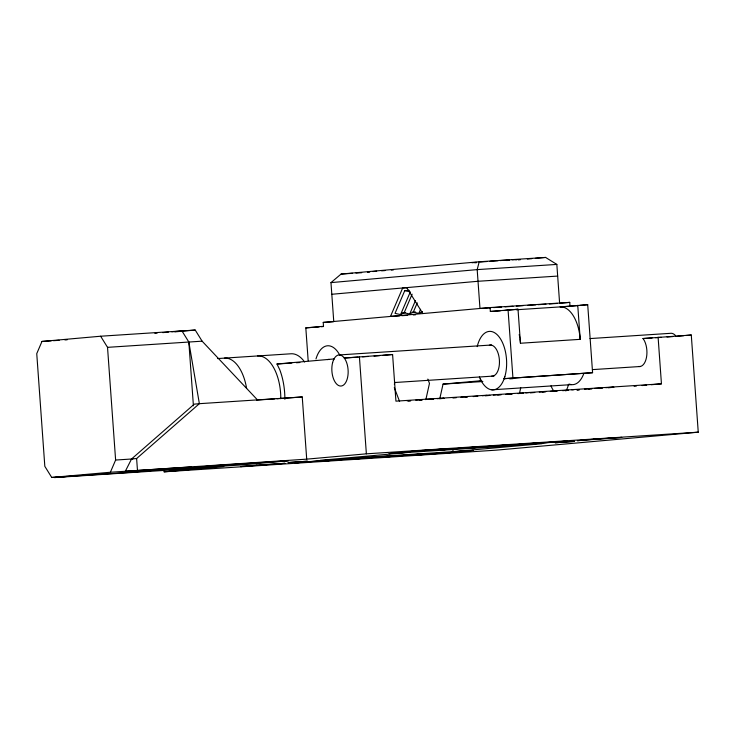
<?xml version="1.0" encoding="UTF-8"?>
<svg xmlns="http://www.w3.org/2000/svg" width="735" height="735" viewBox="0 0 735 735"><rect width="100%" height="100%" fill="white"/><g stroke="black" fill="none" stroke-linecap="round" stroke-linejoin="round"><path stroke-width="1.1" d="M394.355 384.359L394.842 382.191M425.841 399.656L429.47 383.367L427.834 379.095M439.87 398.324L443.04 384.111L481.26 380.712L480.231 378.892M519.526 393.124L520.738 387.657M559.62 303.279L556.836 264.416L545.6 257.434L479.22 261.77L477.18 269.616L479.973 308.479L490.208 307.809M519.976 338.817A34.095 17.759 86.3 0 1 520.453 343.245L580.191 339.34A34.095 17.759 86.3 0 0 560.052 306.918L587.706 304.694L592.585 372.7L504.072 378.681L504.835 376.697M257.452 399.886L202.116 341.169L195.216 330.052L100.631 336.226L41.978 341.444L36.75 353.636L44.826 466.339L51.735 477.456L133.044 472.155L191.688 466.936L110.379 472.247L51.735 477.456M110.379 472.247L115.615 460.046L107.531 347.343L100.631 336.226M409.331 290.334L404.774 290.628L395.026 313.34L400.566 314.617L404.158 312.752L412.124 294.165M400.566 314.617L410.314 291.905L404.774 290.628M404.158 312.752L409.698 314.02L415.45 300.606M409.698 314.02L413.281 312.154L417.269 302.857M413.281 312.154L418.821 313.422L420.595 309.297M306.706 459.145L302.25 396.964L199.369 403.68L194.316 404.131L131.556 458.98L125.317 471.273L306.706 459.145L366.37 453.835L698.25 432.18L691.286 335.022L642.969 338.532L643.658 339.414A15.582 8.122 86.3 0 1 646.506 357.302A15.582 8.122 86.3 0 1 638.669 366.471M333.534 359.929L334.085 358.937L276.976 364.009L279.723 369.631A46.755 24.356 86.3 0 1 284.877 399.325M131.556 458.98L136.618 458.53L199.369 403.68L188.84 342.041L181.94 330.915L171.788 331.825M333.754 321.48L330.971 282.617L341.095 274.054L479.22 261.77M418.821 313.422L422.414 311.557M515.851 259.749L516.788 259.62L512.148 259.804M471.925 262.744L476.427 262.34M482.059 381.116L478.733 381.502L481.508 381.401M518.203 259.868L520.481 259.666M527.335 259.06L531.901 258.656M535.319 258.352L545.6 257.434M330.971 282.617L477.18 269.616L556.836 264.416M331.807 294.276L478.016 281.275L557.672 276.075M154.874 333.322L157.125 333.13M162.766 332.624L168.407 332.119M174.912 331.862L179.423 331.457M182.813 331.154L195.216 330.052M308.176 360.747L305.815 327.874L323.51 326.303L323.235 322.417L490.08 307.579L569.735 302.379L570.011 306.265M560.594 303.188L569.735 302.379M490.08 307.579L490.355 311.465L518.01 309.242L520.453 343.245M319.091 326.928L305.815 327.874M321.305 326.735L323.51 326.542M503.631 310.519L518.01 309.242M571.113 306.164L577.756 305.576M579.961 305.383L587.706 304.694M658.101 337.19L661.445 383.826L395.935 401.154L392.591 354.518L344.274 358.028L358.009 357.127M379.627 355.666L374.032 356.089M382.871 355.382L392.591 354.518M677.238 336.272L683.725 335.693M685.884 335.5L691.286 335.022M504.072 378.681L592.585 372.7M302.25 396.964L276.976 398.756M407.144 400.942L410.387 400.648M415.78 400.171L422.395 399.665M431.041 399.482L433.2 399.289M439.668 398.71L443.986 398.333M452.925 398.002L456.352 397.699M460.909 397.295L466.615 396.79M465.264 397.286L467.552 397.084M473.257 396.569L477.814 396.165M482.38 395.761L486.947 395.356M485.385 395.807L489.951 395.402M493.378 395.099L500.223 394.493M497.733 395.081L501.151 394.778M505.717 394.373L511.422 393.868M509.86 394.318L512.148 394.116M517.853 393.611L523.559 393.096M525.837 392.894L529.255 392.591M530.192 392.885L534.758 392.481M539.315 392.067L545.021 391.562M542.329 392.123L545.747 391.81M550.313 391.406L557.158 390.799M554.668 391.397L556.946 391.195M562.652 390.68L568.357 390.175M571.784 389.872L574.063 389.669M576.984 389.881L579.143 389.688M584.536 389.21L589.929 388.732M608.433 387.749L613.826 387.271M634.14 386.252L636.409 386.05M642.105 385.544L646.653 385.14M651.201 384.736L661.445 383.826M66.665 476.482L54.528 477.566L223.789 466.523L164.135 471.824L163.969 469.536M453.072 451.63L542.062 443.71L409.303 452.374L320.322 460.294L453.072 451.63L452.916 449.407M698.25 432.18L496.015 450.169L164.135 471.824M372.856 271.546L376.669 271.215M480.332 262.027L486.836 261.531M506.617 260.539L509.566 260.309M381.584 270.829L384.993 270.572M489.997 261.292L498.036 260.723M391.296 270.103L393.317 269.956M500.039 260.576L509.401 259.969M341.095 274.054L352.543 273.31M355.97 273.08L361.693 272.713M367.417 272.336L369.705 272.189M407.236 287.679L402.688 287.973L390.478 316.436L399.583 315.839M401.88 312.899L405.297 312.669M412.142 312.228L415.569 312.007M493.626 307.588L501.592 307.065M505 306.844L512.966 306.32M516.383 306.1L523.21 305.65M527.758 305.356L535.723 304.841M538.002 304.685L545.967 304.171M549.376 303.95L557.341 303.426M401.861 315.692L407.548 315.324M413.235 314.947L415.514 314.8M490.355 311.465L500.314 310.813M504.826 310.519L509.337 310.225M516.099 309.784L568.908 306.339M323.235 322.417L333.479 321.746M41.978 341.444L51.147 340.847M53.434 340.691L59.158 340.323M64.882 339.947L67.179 339.8M107.531 347.343L202.116 341.169M217.532 358.57L290.775 353.792A38.964 20.295 86.3 0 1 304.648 362.033M339.368 354.931L491.577 345M590.003 338.578L671.248 333.277A15.582 8.122 86.3 0 1 676.154 336.373M362.585 356.833L368.308 356.457M642.969 338.532L652.129 337.935M655.556 337.714L661.279 337.337M667.003 336.97L672.727 336.593M276.976 364.009L291.859 363.044M296.435 362.741L299.862 362.52M394.419 382.54L493.984 376.044M592.401 369.622L640.47 366.489M509.704 378.856L513.113 378.635M443.04 384.111L482.858 381.511M256.634 400.088L274.715 398.903M491.788 389.826L571.444 384.625M425.785 399.445L433.678 398.93M437.068 398.71L443.839 398.26M594.44 388.438L602.342 387.924M605.732 387.703L613.624 387.18M408.476 400.952L410.727 400.805M419.758 400.217L422.019 400.07M577.14 389.945L579.391 389.798M588.423 389.21L591.804 388.99M599.705 388.475L601.965 388.328M115.615 460.046L132.787 458.925M474.801 262.762L476.602 262.661M406.731 287.615L422.836 313.56M394.282 387.602L399.592 401.475M577.747 305.337L580.191 339.34M508.06 309.885L512.929 377.9M359.406 356.677L366.37 453.835M188.84 342.041L193.415 405.784M136.618 458.53L137.454 470.189M554.015 391.296A19.487 10.152 86.3 0 1 551.011 385.82M568.522 384.267A19.487 10.152 86.3 0 1 565.84 390.992M224.405 358.129A38.964 20.295 86.3 0 1 246.62 388.457M257.59 355.96A38.964 20.295 86.3 0 1 280.788 398.673M477.208 346.635A29.299 15.26 86.3 0 1 499.561 337.494A29.299 15.26 86.3 0 1 502.749 381.998A29.299 15.26 86.3 0 1 479.376 376.917M583.829 373.49A29.299 15.26 86.3 0 1 569.303 384.102M519.213 334.498A34.095 17.759 86.3 0 1 519.82 337.723M315.976 358.928A29.299 15.26 86.3 0 1 339.653 354.895M489.345 345.239A15.582 8.122 86.3 0 1 499.387 359.902A15.582 8.122 86.3 0 1 491.559 376.155M327.553 359.626A15.582 8.122 86.3 0 1 329.243 359.479M389.192 453.587L408.485 452.218L389.192 453.587M288.157 462.572L307.368 461.222L288.157 462.572M555.274 442.746L574.421 441.395L555.274 442.746M454.184 451.731L473.294 450.399L454.184 451.731M215.493 465.531L168.976 469.665L241.99 464.897L288.506 460.762L215.493 465.531M256.8 465.154L240.621 466.596L285.005 463.316L256.8 465.154M422.634 450.408L406.455 451.841L450.84 448.561L422.634 450.408M319.073 460.753L294.808 462.912L334.838 459.724L319.073 460.753M464.685 447.808L440.421 449.967L480.451 446.779L464.685 447.808M348.114 458.861L323.85 461.02L363.88 457.831L348.114 458.861M493.727 445.906L469.463 448.065L509.493 444.877L493.727 445.906M377.156 456.968L352.892 459.127L392.922 455.939L377.156 456.968M522.769 444.013L498.495 446.173L538.534 442.985L522.769 444.013M406.198 455.066L381.924 457.225L421.963 454.037L406.198 455.066M551.81 442.121L527.537 444.28L567.576 441.092L551.81 442.121M427.715 454L411.536 455.443L455.93 452.163L427.715 454M593.549 439.254L577.37 440.688L621.764 437.408L593.549 439.254M332.633 362.53A15.582 8.122 86.3 0 0 340.636 386.05A15.582 8.122 86.3 0 0 346.736 362.897A15.582 8.122 86.3 0 0 332.633 362.53"/></g></svg>
